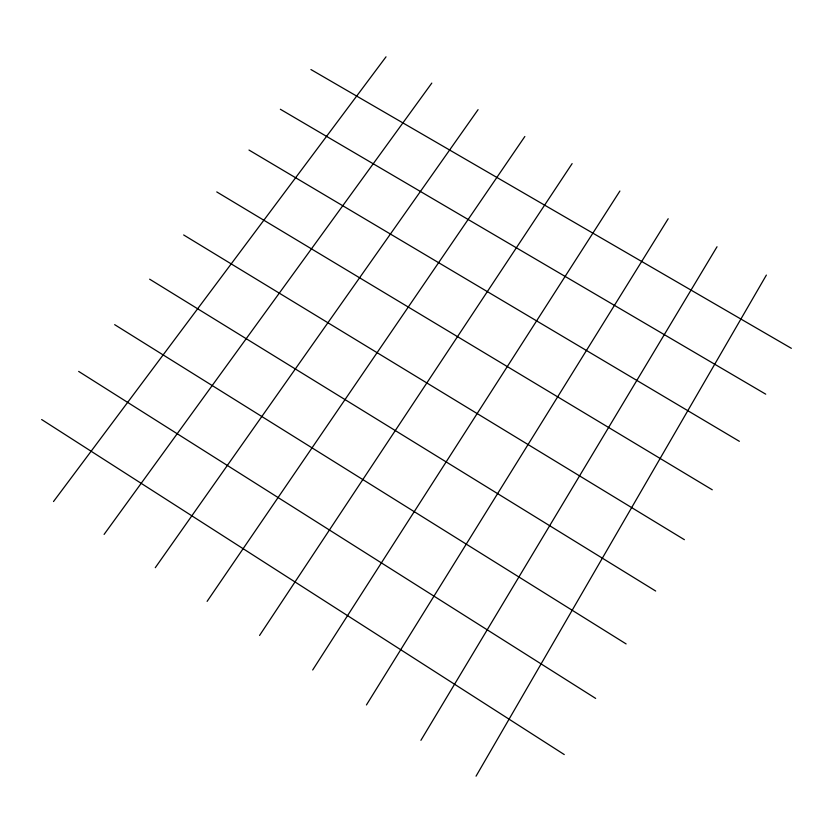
<?xml version="1.0" encoding="UTF-8"?>
<svg xmlns="http://www.w3.org/2000/svg" width="833" height="833" viewBox="0 0 833 833"><rect width="100%" height="100%" fill="white"/><g stroke="black" fill="none" stroke-linecap="round" stroke-linejoin="round"><path stroke-width="1.25" d="M476.039 776.179L766.381 275.077M420.904 740.339L717.026 246.755M366.447 704.947L668.201 218.735M312.677 669.992L619.898 191.028M259.563 635.464L572.125 163.612M207.105 601.374L524.852 136.487M155.282 567.69L478.08 109.644M104.094 534.411L431.806 83.092M53.51 501.539L386.023 56.821M310.928 69.535L791.35 348.319M280.357 109.258L765.725 394.176M248.984 150.044L739.371 441.313M216.757 191.923L712.267 489.794M183.656 234.958L684.382 539.68M149.628 279.18L655.675 591.034M114.652 324.651L626.114 643.919M78.666 371.414L595.657 698.408M41.65 419.53L564.264 754.563"/></g></svg>
